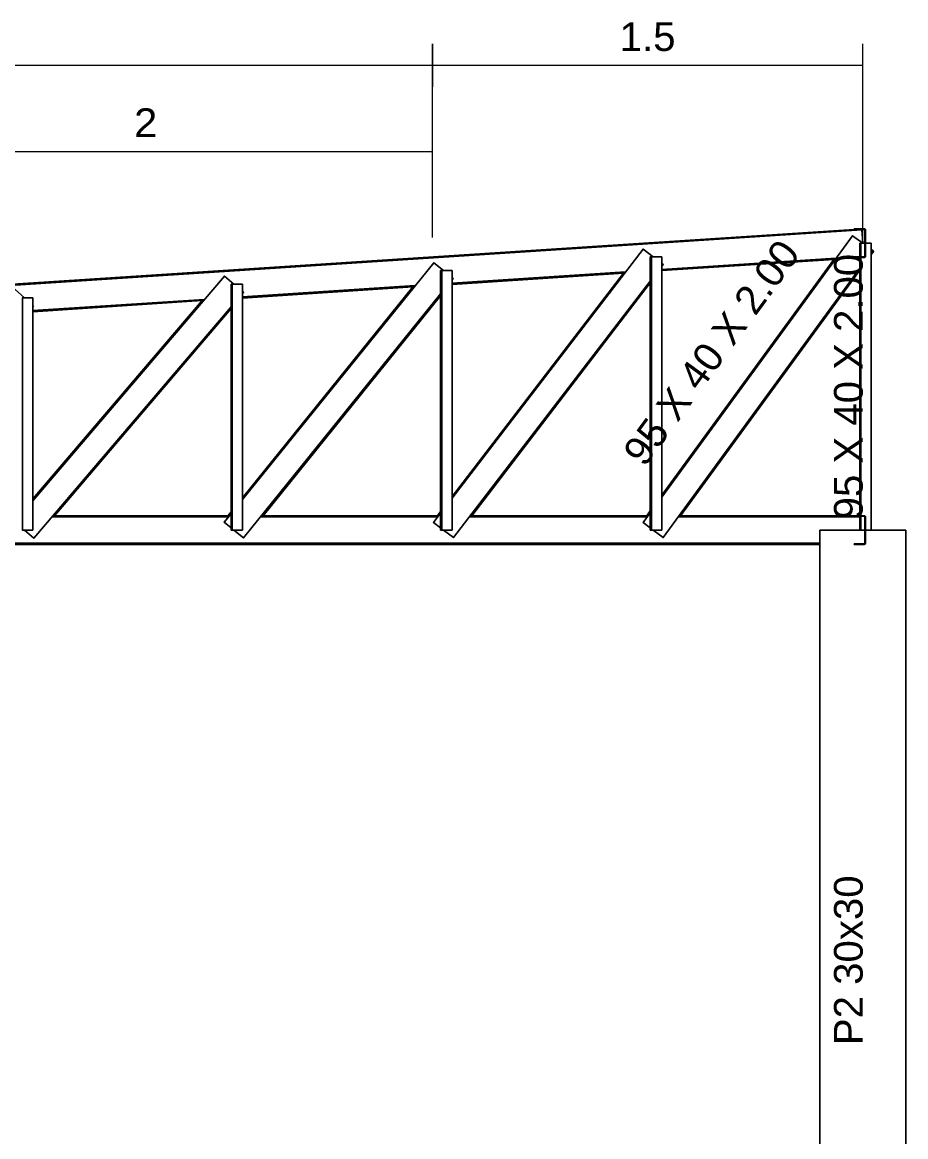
# Model space of a CAD drawing. Header units: millimetres. Extents: x 0 to 123, y 0 to 42.
# Drawn here: x 32.627 to 35.707, y 14.959 to 18.844 of the extents above; entities that cross this region are included whole.
import ezdxf
from ezdxf.enums import TextEntityAlignment as Align

# ---------------------------------------------------------------- set-up
doc = ezdxf.new("R2010")
doc.units = ezdxf.units.MM
for name, color, linetype, lineweight in [('BARRAS_DE_ACO', 7, 'Continuous', 0), ('BARRAS_DE_CONCRETO', 7, 'Continuous', 0), ('COTAS', 13, 'Continuous', 0), ('REFERENCIA_DAS_BARRAS', 2, 'Continuous', 0)]:
    doc.layers.add(name, color=color, linetype=linetype, lineweight=lineweight)
doc.styles.add('CYPETXT', font='arial.ttf', dxfattribs={"height": 0.2})

msp = doc.modelspace()

# ---------------------------------------------------------------- linework, layer by layer
at = {"layer": 'BARRAS_DE_ACO'}
for p, q in [((26.78596, 17.55138), (35.5266, 18.12182)), ((35.5266, 18.12182), (26.78596, 17.55138)), ((26.79064, 17.55138), (35.52922, 18.12169)), ((35.52922, 18.12169), (26.79064, 17.55138)), ((26.80165, 17.55123), (35.54254, 18.12169)), ((35.54254, 18.12169), (26.80165, 17.55123)), ((35.5266, 18.12369), (35.5266, 18.12169)), ((35.5266, 18.12169), (35.5626, 18.12169)), ((35.55373, 18.12112), (35.55383, 18.11959)), ((35.55383, 18.11959), (35.55682, 18.07369)), ((35.5626, 18.12169), (35.56337, 18.12154)), ((35.56337, 18.12154), (35.56402, 18.1211)), ((35.56402, 18.1211), (35.56445, 18.12045)), ((35.56445, 18.12045), (35.5646, 18.11969)), ((35.56445, 18.12045), (35.5646, 18.11969)), ((35.5646, 18.11969), (35.5646, 18.02769)), ((35.5663, 18.12122), (35.56543, 18.12252)), ((35.5666, 18.11969), (35.5663, 18.12122)), ((35.5666, 18.02769), (35.5666, 18.11969)), ((35.52163, 18.09941), (35.5217, 18.09936)), ((35.54678, 18.02569), (35.54678, 18.07369)), ((35.54795, 18.07369), (35.54878, 18.07369)), ((35.54893, 18.07369), (35.54925, 18.07369)), ((35.5646, 18.07369), (35.55682, 18.07369)), ((35.55682, 18.07369), (35.5646, 18.07369)), ((35.5666, 18.07369), (35.58678, 18.07369)), ((35.58678, 18.07369), (35.58678, 17.07369)), ((34.79143, 18.05257), (34.79154, 18.05248)), ((34.79147, 18.05254), (34.79154, 18.05248)), ((35.56445, 18.02692), (35.56402, 18.02628)), ((35.5646, 18.02769), (35.56445, 18.02692)), ((35.56445, 18.02692), (35.56449, 18.02713)), ((35.5663, 18.02616), (35.5666, 18.02769)), ((35.56652, 18.02728), (35.5666, 18.02769)), ((35.59517, 18.04566), (35.58678, 18.03418)), ((35.59194, 18.04802), (35.59318, 18.04712)), ((35.59309, 18.04719), (35.59256, 18.04757)), ((35.59318, 18.04712), (35.59309, 18.04719)), ((35.59309, 18.04719), (35.59318, 18.04712)), ((34.81601, 17.07369), (34.81601, 18.026)), ((34.81816, 18.026), (34.81801, 18.026)), ((34.81801, 18.026), (34.81848, 18.026)), ((34.81848, 18.026), (34.81816, 18.026)), ((34.81816, 18.026), (34.81848, 18.026)), ((34.85601, 18.026), (34.85601, 17.07369)), ((34.85601, 17.98185), (35.46317, 18.02148)), ((35.46317, 18.02148), (34.85601, 17.98185)), ((34.85601, 17.191), (35.46271, 18.02123)), ((35.46271, 18.02123), (34.85601, 17.191)), ((34.85601, 17.98032), (35.4612, 18.01982)), ((35.4612, 18.01982), (34.85601, 17.98032)), ((34.85601, 17.1932), (35.45932, 18.01878)), ((35.45932, 18.01878), (34.85601, 17.1932)), ((34.85601, 17.97902), (35.45879, 18.01836)), ((35.45879, 18.01836), (34.85601, 17.97902)), ((34.85601, 17.19467), (35.45736, 18.01757)), ((35.45736, 18.01757), (34.85601, 17.19467)), ((34.85601, 17.97815), (35.45716, 18.01738)), ((35.45716, 18.01738), (34.85601, 17.97815)), ((34.85601, 17.19519), (35.45663, 18.0171)), ((35.45663, 18.0171), (34.85601, 17.19519)), ((34.85601, 17.97785), (35.4566, 18.01704)), ((34.85601, 17.97785), (35.4566, 18.01704)), ((35.45663, 18.0171), (35.45716, 18.01738)), ((35.45717, 18.01739), (35.45716, 18.01738)), ((35.45717, 18.01739), (35.45726, 18.01748)), ((35.45726, 18.01748), (35.45736, 18.01757)), ((35.45736, 18.01757), (35.45879, 18.01836)), ((35.45881, 18.01837), (35.45879, 18.01836)), ((35.45881, 18.01837), (35.4591, 18.01861)), ((35.4591, 18.01861), (35.45932, 18.01878)), ((35.45932, 18.01878), (35.4612, 18.01982)), ((35.46122, 18.01983), (35.4612, 18.01982)), ((35.46122, 18.01983), (35.46231, 18.02086)), ((35.46231, 18.02086), (35.46271, 18.02123)), ((35.5266, 18.02569), (35.5266, 18.02369)), ((35.5626, 18.02569), (35.5266, 18.02569)), ((35.54678, 17.12369), (35.54678, 18.02369)), ((35.54678, 18.02369), (35.54678, 17.12369)), ((35.54708, 17.12369), (35.54708, 18.02369)), ((35.54708, 18.02369), (35.54708, 17.12369)), ((35.54795, 17.12369), (35.54795, 18.02369)), ((35.54795, 18.02369), (35.54795, 17.12369)), ((35.54925, 17.12369), (35.54925, 18.02369)), ((35.54925, 18.02369), (35.54925, 17.12369)), ((35.55078, 17.12369), (35.55078, 18.02369)), ((35.55078, 18.02369), (35.55078, 17.12369)), ((35.56337, 18.02584), (35.5626, 18.02569)), ((35.56402, 18.02628), (35.56337, 18.02584)), ((35.56337, 18.02584), (35.56355, 18.02596)), ((35.56372, 18.02391), (35.56414, 18.02399)), ((35.56414, 18.02399), (35.56543, 18.02486)), ((35.56508, 18.02463), (35.56543, 18.02486)), ((35.56543, 18.02486), (35.5663, 18.02616)), ((35.56607, 18.02581), (35.5663, 18.02616)), ((33.33131, 17.95893), (33.33142, 17.95884)), ((33.33135, 17.9589), (33.33142, 17.95884)), ((34.08524, 17.07369), (34.08524, 17.9783)), ((34.08607, 17.9783), (34.08641, 17.9783)), ((34.08739, 17.9783), (34.08724, 17.9783)), ((34.08724, 17.9783), (34.08771, 17.9783)), ((34.08771, 17.9783), (34.08783, 17.9783)), ((34.08924, 17.9783), (34.12524, 17.9783)), ((34.12524, 17.9783), (34.12524, 17.07369)), ((34.12524, 17.93416), (34.72935, 17.97359)), ((34.72935, 17.97359), (34.12524, 17.93416)), ((34.12524, 17.1867), (34.72888, 17.97334)), ((34.72888, 17.97334), (34.12524, 17.1867)), ((34.12524, 17.93263), (34.7273, 17.97192)), ((34.7273, 17.97192), (34.12524, 17.93263)), ((34.12524, 17.18883), (34.72537, 17.97088)), ((34.72537, 17.97088), (34.12524, 17.18883)), ((34.12524, 17.93133), (34.72482, 17.97046)), ((34.72482, 17.97046), (34.12524, 17.93133)), ((34.12524, 17.19025), (34.72334, 17.96967)), ((34.72334, 17.96967), (34.12524, 17.19025)), ((34.12524, 17.93046), (34.72313, 17.96948)), ((34.72313, 17.96948), (34.12524, 17.93046)), ((34.12524, 17.19075), (34.72259, 17.96919)), ((34.72259, 17.96919), (34.12524, 17.19075)), ((34.12524, 17.93015), (34.72255, 17.96914)), ((34.12524, 17.93015), (34.72255, 17.96914)), ((34.72255, 17.96914), (34.12524, 17.93015)), ((34.72255, 17.96914), (34.12524, 17.19075)), ((34.12524, 17.93015), (34.72255, 17.96914)), ((34.12524, 17.19075), (34.72255, 17.96914)), ((34.72259, 17.96919), (34.72313, 17.96948)), ((34.72322, 17.96956), (34.72313, 17.96948)), ((34.72322, 17.96956), (34.72323, 17.96957)), ((34.72323, 17.96957), (34.72334, 17.96967)), ((34.72334, 17.96967), (34.72482, 17.97046)), ((34.72498, 17.97058), (34.72482, 17.97046)), ((34.72498, 17.97058), (34.72513, 17.9707)), ((34.72513, 17.9707), (34.72537, 17.97088)), ((34.72537, 17.97088), (34.7273, 17.97192)), ((34.72747, 17.97207), (34.7273, 17.97192)), ((34.72747, 17.97207), (34.72844, 17.97294)), ((34.72844, 17.97294), (34.72888, 17.97334)), ((35.54678, 17.98622), (34.86118, 17.04802)), ((34.9156, 17.11991), (35.54678, 17.98363)), ((35.54678, 17.98363), (34.9156, 17.11991)), ((34.91883, 17.12213), (35.54678, 17.98143)), ((35.54678, 17.98143), (34.91883, 17.12213)), ((34.9207, 17.12321), (35.54678, 17.97996)), ((35.54678, 17.97996), (34.9207, 17.12321)), ((34.92139, 17.12364), (35.54678, 17.97944)), ((35.54678, 17.97944), (34.92139, 17.12364)), ((33.35447, 17.07369), (33.35447, 17.93061)), ((33.35616, 17.93061), (33.35647, 17.93061)), ((33.35706, 17.93061), (33.35847, 17.93061)), ((33.39447, 17.93061), (33.39447, 17.07369)), ((33.39447, 17.88647), (33.99516, 17.92567)), ((33.99516, 17.92567), (33.39447, 17.88647)), ((33.39447, 17.18243), (33.99468, 17.92542)), ((33.99468, 17.92542), (33.39447, 17.18243)), ((33.39447, 17.88494), (33.99303, 17.924)), ((33.99303, 17.924), (33.39447, 17.88494)), ((33.39447, 17.1845), (33.99102, 17.92296)), ((33.99102, 17.92296), (33.39447, 17.1845)), ((33.39447, 17.88364), (33.99045, 17.92253)), ((33.99045, 17.92253), (33.39447, 17.88364)), ((33.39447, 17.18588), (33.98892, 17.92174)), ((33.98892, 17.92174), (33.39447, 17.18588)), ((33.39447, 17.88277), (33.9887, 17.92155)), ((33.9887, 17.92155), (33.39447, 17.88277)), ((33.39447, 17.18636), (33.98814, 17.92126)), ((33.98814, 17.92126), (33.39447, 17.18636)), ((33.39447, 17.88246), (33.98809, 17.9212)), ((33.39447, 17.88246), (33.98809, 17.9212)), ((33.98809, 17.9212), (33.39447, 17.88246)), ((33.98809, 17.9212), (33.39447, 17.18636)), ((33.39447, 17.88246), (33.98809, 17.9212)), ((33.39447, 17.18636), (33.98809, 17.9212)), ((33.98814, 17.92126), (33.9887, 17.92155)), ((33.99334, 17.92427), (33.99303, 17.924)), ((33.99334, 17.92427), (33.99418, 17.92499)), ((33.99418, 17.92499), (33.99468, 17.92542)), ((34.81601, 17.94146), (34.12979, 17.04721)), ((34.18751, 17.11991), (34.81601, 17.93894)), ((34.81601, 17.93894), (34.18751, 17.11991)), ((34.19085, 17.12213), (34.81601, 17.93681)), ((34.81601, 17.93681), (34.19085, 17.12213)), ((34.19278, 17.12321), (34.81601, 17.93539)), ((34.81601, 17.93539), (34.19278, 17.12321)), ((34.19349, 17.12364), (34.81601, 17.93489)), ((34.81601, 17.93489), (34.19349, 17.12364)), ((32.62694, 17.88292), (32.6277, 17.88292)), ((32.6277, 17.88292), (32.6637, 17.88292)), ((32.6637, 17.88292), (32.6637, 17.07369)), ((32.6637, 17.83878), (33.26052, 17.87773)), ((33.26052, 17.87773), (32.6637, 17.83878)), ((32.6637, 17.17822), (33.26002, 17.87747)), ((33.26002, 17.87747), (32.6637, 17.17822)), ((32.6637, 17.83724), (33.25829, 17.87605)), ((33.25829, 17.87605), (32.6637, 17.83724)), ((32.6637, 17.18022), (33.25621, 17.875)), ((33.25621, 17.875), (32.6637, 17.18022)), ((32.6637, 17.83594), (33.25561, 17.87457)), ((33.25561, 17.87457), (32.6637, 17.83594)), ((32.6637, 17.18155), (33.25402, 17.87377)), ((33.25402, 17.87377), (32.6637, 17.18155)), ((32.6637, 17.83507), (33.25379, 17.87358)), ((33.25379, 17.87358), (32.6637, 17.83507)), ((32.6637, 17.18202), (33.25321, 17.87329)), ((33.25321, 17.87329), (32.6637, 17.18202)), ((32.6637, 17.83477), (33.25316, 17.87324)), ((33.25316, 17.87324), (32.6637, 17.83477)), ((33.25316, 17.87324), (32.6637, 17.18202)), ((33.25326, 17.87332), (33.25321, 17.87329)), ((33.25326, 17.87332), (33.25379, 17.87358)), ((33.2541, 17.87382), (33.25402, 17.87377)), ((33.2541, 17.87382), (33.25561, 17.87457)), ((33.25878, 17.87645), (33.25829, 17.87605)), ((33.25878, 17.87645), (33.25946, 17.87702)), ((33.25946, 17.87702), (33.26002, 17.87747)), ((34.08524, 17.89665), (33.39835, 17.04635)), ((33.45974, 17.11991), (34.08524, 17.89421)), ((34.08524, 17.89421), (33.45974, 17.11991)), ((33.4632, 17.12213), (34.08524, 17.89215)), ((34.08524, 17.89215), (33.4632, 17.12213)), ((33.46519, 17.12321), (34.08524, 17.89077)), ((34.08524, 17.89077), (33.46519, 17.12321)), ((33.46593, 17.12364), (34.08524, 17.89028)), ((34.08524, 17.89028), (33.46593, 17.12364)), ((33.35447, 17.8518), (32.66684, 17.04546)), ((32.73234, 17.11991), (33.35447, 17.84944)), ((33.35447, 17.84944), (32.73234, 17.11991)), ((32.73594, 17.12213), (33.35447, 17.84744)), ((33.35447, 17.84744), (32.73594, 17.12213)), ((32.738, 17.12321), (33.35447, 17.8461)), ((33.35447, 17.8461), (32.738, 17.12321)), ((32.73877, 17.12364), (33.35447, 17.84563)), ((33.35447, 17.84563), (32.73877, 17.12364)), ((33.3438, 17.12364), (33.35447, 17.13685)), ((33.35447, 17.13685), (33.3438, 17.12364)), ((33.34385, 17.12321), (33.35447, 17.13636)), ((33.35447, 17.13636), (33.34385, 17.12321)), ((33.34396, 17.11991), (33.35447, 17.13292)), ((33.35447, 17.13292), (33.34396, 17.11991)), ((33.34409, 17.12213), (33.35447, 17.13498)), ((33.35447, 17.13498), (33.34409, 17.12213)), ((34.07374, 17.12364), (34.08524, 17.13863)), ((34.08524, 17.13863), (34.07374, 17.12364)), ((34.08524, 17.13863), (34.07378, 17.12369)), ((34.07378, 17.12369), (34.08524, 17.13863)), ((34.0738, 17.12321), (34.08524, 17.13813)), ((34.08524, 17.13813), (34.0738, 17.12321)), ((34.07399, 17.11991), (34.08524, 17.13457)), ((34.08524, 17.13457), (34.07399, 17.11991)), ((34.07406, 17.12213), (34.08524, 17.1367)), ((34.08524, 17.1367), (34.07406, 17.12213)), ((34.81601, 17.13367), (34.79093, 17.09936)), ((34.80372, 17.12364), (34.81601, 17.14045)), ((34.81601, 17.14045), (34.80372, 17.12364)), ((34.80379, 17.12321), (34.81601, 17.13994)), ((34.81601, 17.13994), (34.80379, 17.12321)), ((34.80406, 17.11991), (34.81601, 17.13627)), ((34.81601, 17.13627), (34.80406, 17.11991)), ((34.80407, 17.12213), (34.81601, 17.13847)), ((34.81601, 17.13847), (34.80407, 17.12213)), ((32.73187, 17.11969), (33.34407, 17.11969)), ((33.34407, 17.11969), (32.73187, 17.11969)), ((32.73264, 17.12014), (32.73234, 17.11991)), ((32.73264, 17.12014), (32.73282, 17.1203)), ((32.73282, 17.1203), (32.73397, 17.12122)), ((32.73481, 17.12161), (32.73397, 17.12122)), ((32.73397, 17.12122), (33.34452, 17.12122)), ((33.34452, 17.12122), (32.73397, 17.12122)), ((32.73481, 17.12161), (32.73594, 17.12213)), ((32.73594, 17.12213), (32.7362, 17.12231)), ((32.7362, 17.12231), (32.7365, 17.12252)), ((32.73706, 17.12278), (32.7365, 17.12252)), ((32.7365, 17.12252), (33.34418, 17.12252)), ((33.34418, 17.12252), (32.7365, 17.12252)), ((32.73706, 17.12278), (32.738, 17.12321)), ((32.738, 17.12321), (32.73812, 17.12331)), ((32.73812, 17.12331), (32.73822, 17.12338)), ((32.73842, 17.12348), (32.73822, 17.12338)), ((32.73822, 17.12338), (33.34392, 17.12338)), ((33.34392, 17.12338), (32.73822, 17.12338)), ((32.73842, 17.12348), (32.73877, 17.12364)), ((32.73881, 17.12369), (33.34384, 17.12369)), ((33.34384, 17.12369), (32.73881, 17.12369)), ((33.33068, 17.10102), (33.32966, 17.10185)), ((33.35447, 17.13048), (33.33068, 17.10102)), ((33.33068, 17.10102), (33.35447, 17.0818)), ((33.35447, 17.0818), (33.33068, 17.10102)), ((33.34385, 17.12321), (33.34392, 17.12338)), ((33.34389, 17.12346), (33.34392, 17.12338)), ((33.34408, 17.12272), (33.34418, 17.12252)), ((33.34409, 17.12213), (33.34418, 17.12252)), ((33.45928, 17.11969), (34.0741, 17.11969)), ((34.0741, 17.11969), (33.45928, 17.11969)), ((33.45988, 17.12003), (33.45974, 17.11991)), ((33.45988, 17.12003), (33.46017, 17.12027)), ((33.46017, 17.12027), (33.4613, 17.12122)), ((33.4619, 17.12151), (33.4613, 17.12122)), ((33.4613, 17.12122), (34.0745, 17.12122)), ((34.0745, 17.12122), (33.4613, 17.12122)), ((33.4619, 17.12151), (33.4632, 17.12213)), ((33.4632, 17.12213), (33.46343, 17.12229)), ((33.46343, 17.12229), (33.46374, 17.12252)), ((33.46414, 17.12271), (33.46374, 17.12252)), ((33.46374, 17.12252), (34.07414, 17.12252)), ((34.07414, 17.12252), (33.46374, 17.12252)), ((33.46414, 17.12271), (33.46519, 17.12321)), ((33.46519, 17.12321), (33.4653, 17.1233)), ((33.4653, 17.1233), (33.4654, 17.12338)), ((33.46554, 17.12345), (33.4654, 17.12338)), ((33.4654, 17.12338), (34.07386, 17.12338)), ((34.07386, 17.12338), (33.4654, 17.12338)), ((33.46554, 17.12345), (33.46593, 17.12364)), ((33.46597, 17.12369), (34.07378, 17.12369)), ((34.07378, 17.12369), (33.46597, 17.12369)), ((34.06077, 17.10017), (34.05973, 17.10097)), ((34.06066, 17.10026), (34.06077, 17.10017)), ((34.08524, 17.13206), (34.06077, 17.10017)), ((34.06077, 17.10017), (34.08524, 17.0814)), ((34.08524, 17.0814), (34.06077, 17.10017)), ((34.0738, 17.12321), (34.07386, 17.12338)), ((34.07384, 17.12343), (34.07386, 17.12338)), ((34.07406, 17.12213), (34.07414, 17.12252)), ((34.07407, 17.12265), (34.07414, 17.12252)), ((34.18707, 17.11969), (34.80417, 17.11969)), ((34.80417, 17.11969), (34.18707, 17.11969)), ((34.18751, 17.11991), (34.1879, 17.12025)), ((34.1879, 17.12025), (34.18901, 17.12122)), ((34.18939, 17.12141), (34.18901, 17.12122)), ((34.18901, 17.12122), (34.80453, 17.12122)), ((34.80453, 17.12122), (34.18901, 17.12122)), ((34.18939, 17.12141), (34.19085, 17.12213)), ((34.19085, 17.12213), (34.19106, 17.12228)), ((34.19106, 17.12228), (34.19137, 17.12252)), ((34.19162, 17.12264), (34.19137, 17.12252)), ((34.19137, 17.12252), (34.80414, 17.12252)), ((34.80414, 17.12252), (34.19137, 17.12252)), ((34.19162, 17.12264), (34.19278, 17.12321)), ((34.19278, 17.12321), (34.19287, 17.12329)), ((34.19287, 17.12329), (34.19297, 17.12338)), ((34.19306, 17.12343), (34.19297, 17.12338)), ((34.19297, 17.12338), (34.80385, 17.12338)), ((34.80385, 17.12338), (34.19297, 17.12338)), ((34.19306, 17.12343), (34.19349, 17.12364)), ((34.19353, 17.12369), (34.80376, 17.12369)), ((34.80376, 17.12369), (34.19353, 17.12369)), ((34.79093, 17.09936), (34.78987, 17.10013)), ((34.79086, 17.09941), (34.79093, 17.09936)), ((34.79093, 17.09936), (34.81601, 17.08103)), ((34.81601, 17.08103), (34.79093, 17.09936)), ((34.80379, 17.12321), (34.80385, 17.12338)), ((34.80384, 17.12341), (34.80385, 17.12338)), ((34.80407, 17.12213), (34.80414, 17.12252)), ((34.8041, 17.12259), (34.80414, 17.12252)), ((34.91517, 17.11969), (35.54678, 17.11969)), ((35.54678, 17.11969), (34.91517, 17.11969)), ((34.9156, 17.11991), (34.91595, 17.12023)), ((34.91595, 17.12023), (34.91704, 17.12122)), ((34.91722, 17.12131), (34.91704, 17.12122)), ((34.91704, 17.12122), (35.54678, 17.12122)), ((35.54678, 17.12122), (34.91704, 17.12122)), ((34.91722, 17.12131), (34.91883, 17.12213)), ((34.91883, 17.12213), (34.91902, 17.12227)), ((34.91902, 17.12227), (34.91933, 17.12252)), ((34.91945, 17.12258), (34.91933, 17.12252)), ((34.91933, 17.12252), (35.5266, 17.12252)), ((35.5266, 17.12252), (34.91933, 17.12252)), ((34.91945, 17.12258), (34.9207, 17.12321)), ((34.9207, 17.12321), (34.92078, 17.12329)), ((34.92078, 17.12329), (34.92089, 17.12338)), ((34.92093, 17.12341), (34.92089, 17.12338)), ((34.92089, 17.12338), (35.5266, 17.12338)), ((35.5266, 17.12338), (34.92089, 17.12338)), ((34.92093, 17.12341), (34.92139, 17.12364)), ((34.92142, 17.12369), (35.5266, 17.12369)), ((35.5266, 17.12369), (34.92142, 17.12369)), ((35.5266, 17.12369), (35.5266, 17.12169)), ((35.5266, 17.12169), (35.5626, 17.12169)), ((35.54678, 17.07369), (35.54678, 17.12169)), ((35.54678, 17.12169), (35.54678, 17.07369)), ((35.54708, 17.07369), (35.54708, 17.12169)), ((35.54708, 17.12169), (35.54708, 17.07369)), ((35.54795, 17.07369), (35.54795, 17.12169)), ((35.54795, 17.12169), (35.54795, 17.07369)), ((35.54925, 17.07369), (35.54925, 17.12169)), ((35.54925, 17.12169), (35.54925, 17.07369)), ((35.55078, 17.07369), (35.55078, 17.12169)), ((35.55078, 17.12169), (35.55078, 17.07369)), ((35.5626, 17.12369), (35.56384, 17.12344)), ((35.5626, 17.12169), (35.56337, 17.12154)), ((35.56275, 17.12166), (35.56337, 17.12154)), ((35.56337, 17.12154), (35.56402, 17.1211)), ((35.56402, 17.1211), (35.56445, 17.12045)), ((35.56414, 17.12338), (35.56519, 17.12268)), ((35.56445, 17.12045), (35.5646, 17.11969)), ((35.5646, 17.11969), (35.5646, 17.02769)), ((35.5663, 17.12122), (35.56543, 17.12252)), ((35.56543, 17.12252), (35.56614, 17.12147)), ((35.5666, 17.11969), (35.5663, 17.12122)), ((35.5663, 17.12122), (35.56655, 17.11998)), ((35.5666, 17.02769), (35.5666, 17.11969)), ((32.6277, 17.07369), (32.62617, 17.07369)), ((32.6277, 17.07369), (32.6637, 17.07369)), ((32.66684, 17.04546), (32.63375, 17.07369)), ((33.35478, 17.07369), (33.35447, 17.07369)), ((33.35564, 17.07369), (33.35478, 17.07369)), ((33.35478, 17.07369), (33.35511, 17.07369)), ((33.35694, 17.07369), (33.35564, 17.07369)), ((33.35694, 17.07369), (33.35706, 17.07369)), ((33.35847, 17.07369), (33.35694, 17.07369)), ((33.35694, 17.07369), (33.35706, 17.07369)), ((33.39447, 17.07369), (33.35847, 17.07369)), ((33.39835, 17.04635), (33.36452, 17.07369)), ((34.08555, 17.07369), (34.08524, 17.07369)), ((34.08524, 17.07369), (34.08536, 17.07369)), ((34.08641, 17.07369), (34.08555, 17.07369)), ((34.08771, 17.07369), (34.08641, 17.07369)), ((34.08771, 17.07369), (34.08783, 17.07369)), ((34.08924, 17.07369), (34.08771, 17.07369)), ((34.08771, 17.07369), (34.08783, 17.07369)), ((34.08783, 17.07369), (34.08848, 17.07369)), ((34.08924, 17.07369), (34.12524, 17.07369)), ((34.12979, 17.04721), (34.09528, 17.07369)), ((34.81632, 17.07369), (34.81601, 17.07369)), ((34.81601, 17.07369), (34.81613, 17.07369)), ((34.81718, 17.07369), (34.81632, 17.07369)), ((34.81632, 17.07369), (34.81665, 17.07369)), ((34.81848, 17.07369), (34.81718, 17.07369)), ((34.82001, 17.07369), (34.81848, 17.07369)), ((34.85601, 17.07369), (34.82001, 17.07369)), ((34.86118, 17.04802), (34.82605, 17.07369)), ((35.54795, 17.07369), (35.54878, 17.07369)), ((35.55078, 17.07369), (35.5646, 17.07369)), ((35.5646, 17.07369), (35.55078, 17.07369)), ((35.55682, 17.07369), (35.5646, 17.07369)), ((35.55682, 17.07369), (35.5646, 17.07369)), ((26.20682, 17.02769), (35.40682, 17.02769)), ((35.40682, 17.02769), (26.20682, 17.02769)), ((26.20682, 17.02616), (35.40682, 17.02616)), ((35.40682, 17.02616), (26.20682, 17.02616)), ((26.20682, 17.02486), (35.40682, 17.02486)), ((35.40682, 17.02486), (26.20682, 17.02486)), ((26.20682, 17.02399), (35.40682, 17.02399)), ((35.40682, 17.02399), (26.20682, 17.02399)), ((26.20682, 17.02369), (35.40682, 17.02369)), ((35.40682, 17.02369), (26.20682, 17.02369)), ((32.66684, 17.04546), (32.66784, 17.04461)), ((32.66784, 17.04461), (32.66684, 17.04546)), ((33.39835, 17.04635), (33.39937, 17.04553)), ((33.39937, 17.04553), (33.39835, 17.04635)), ((33.39835, 17.04635), (33.39843, 17.0463)), ((34.12979, 17.04721), (34.13083, 17.04641)), ((34.13083, 17.04641), (34.12979, 17.04721)), ((34.12979, 17.04721), (34.12987, 17.04715)), ((34.86118, 17.04802), (34.86223, 17.04725)), ((34.86223, 17.04725), (34.86118, 17.04802)), ((34.86118, 17.04802), (34.86125, 17.04797)), ((35.5266, 17.02569), (35.5266, 17.02369)), ((35.5626, 17.02569), (35.5266, 17.02569)), ((35.56337, 17.02584), (35.5626, 17.02569)), ((35.5626, 17.02569), (35.56291, 17.02575)), ((35.56402, 17.02628), (35.56337, 17.02584)), ((35.56337, 17.02584), (35.56363, 17.02601)), ((35.56352, 17.02387), (35.56414, 17.02399)), ((35.56445, 17.02692), (35.56402, 17.02628)), ((35.56414, 17.02399), (35.56543, 17.02486)), ((35.5646, 17.02769), (35.56445, 17.02692)), ((35.56491, 17.02451), (35.56543, 17.02486)), ((35.56543, 17.02486), (35.5663, 17.02616)), ((35.56595, 17.02564), (35.5663, 17.02616)), ((35.5663, 17.02616), (35.5666, 17.02769))]:
    msp.add_line(p, q, dxfattribs=at)
for points in [[(26.80405, 17.55009), (35.55373, 18.12112), (35.55369, 18.12169)], [(26.80505, 17.54862), (35.55383, 18.11959), (35.55373, 18.12112), (26.80405, 17.55009)], [(35.55682, 18.07369), (35.55383, 18.11959), (26.80505, 17.54862)], [(35.56337, 18.12154), (35.5626, 18.12169), (35.5266, 18.12169), (35.5266, 18.12369), (35.5626, 18.12369), (35.56414, 18.12338), (35.56543, 18.12252), (35.5663, 18.12122), (35.5666, 18.11969), (35.5666, 18.02769), (35.5663, 18.02616), (35.56543, 18.02486), (35.56414, 18.02399), (35.5626, 18.02369), (35.5266, 18.02369), (35.5266, 18.02569), (35.5626, 18.02569)], [(35.56543, 18.12252), (35.56414, 18.12338), (35.5626, 18.12369), (35.5266, 18.12369)], [(35.55369, 18.12169), (35.55373, 18.12112), (35.55371, 18.12144), (35.5537, 18.12159)], [(35.5626, 18.02569), (35.56337, 18.02584), (35.56402, 18.02628), (35.56445, 18.02692), (35.5646, 18.02769), (35.5646, 18.11969), (35.56445, 18.12045), (35.5646, 18.11969)], [(35.56337, 18.12154), (35.56402, 18.1211), (35.56445, 18.12045)], [(34.85601, 17.18841), (35.5217, 18.09936), (35.52064, 18.10013)], [(35.55682, 18.07369), (35.5217, 18.09936), (34.85601, 17.18841)], [(35.52064, 18.10013), (35.5217, 18.09936), (35.55682, 18.07369)], [(35.54708, 18.02569), (35.54708, 18.07369), (35.54678, 18.07369), (35.54678, 18.02569)], [(35.54678, 18.07369), (35.54708, 18.07369), (35.54795, 18.07369), (35.54925, 18.07369), (35.54893, 18.07369)], [(35.54795, 18.02569), (35.54795, 18.07369), (35.54708, 18.07369), (35.54708, 18.02569)], [(35.54925, 18.02569), (35.54925, 18.07369), (35.54795, 18.07369), (35.54795, 18.02569)], [(35.55078, 18.02569), (35.55078, 18.07369), (35.54925, 18.07369), (35.54925, 18.02569)], [(35.54925, 18.07369), (35.55078, 18.07369), (35.5646, 18.07369)], [(35.5646, 18.07369), (35.55078, 18.07369), (35.55078, 18.02569)], [(35.58678, 17.07369), (35.58678, 18.07369), (35.5666, 18.07369)], [(34.12524, 17.18418), (34.79154, 18.05248), (34.7905, 18.05328)], [(34.82605, 18.026), (34.79154, 18.05248), (34.12524, 17.18418)], [(34.7905, 18.05328), (34.79154, 18.05248), (34.82605, 18.026)], [(35.58678, 18.04096), (35.59194, 18.04802), (35.58678, 18.0518)], [(35.58678, 18.0518), (35.59194, 18.04802), (35.59318, 18.04712)], [(35.58678, 18.03836), (35.59318, 18.04712), (35.59194, 18.04802), (35.58678, 18.04096)], [(35.58678, 18.03616), (35.59423, 18.04635), (35.59318, 18.04712), (35.58678, 18.03836)], [(35.58678, 18.03469), (35.59493, 18.04584), (35.59423, 18.04635), (35.58678, 18.03616)], [(35.58678, 18.03418), (35.59517, 18.04566), (35.59493, 18.04584), (35.58678, 18.03469)], [(35.59318, 18.04712), (35.59423, 18.04635), (35.59493, 18.04584), (35.59517, 18.04566)], [(33.39447, 17.18), (34.06145, 18.00564), (34.06043, 18.00646)], [(34.09528, 17.9783), (34.06145, 18.00564), (33.39447, 17.18)], [(34.06043, 18.00646), (34.06145, 18.00564), (34.09528, 17.9783)], [(34.81601, 18.026), (34.81632, 18.026), (34.81718, 18.026), (34.81848, 18.026)], [(34.81848, 18.026), (34.82001, 18.026), (34.85601, 18.026)], [(34.85601, 17.99358), (34.86056, 17.99952), (34.85601, 18.00301)], [(34.85601, 18.00301), (34.86056, 17.99952), (34.8616, 17.99872)], [(34.8616, 17.99872), (34.86056, 17.99952), (34.85601, 17.99358)], [(35.5266, 18.02369), (35.5626, 18.02369), (35.56414, 18.02399)], [(32.6637, 17.17586), (33.33142, 17.95884), (33.33042, 17.95969)], [(33.36452, 17.93061), (33.33142, 17.95884), (32.6637, 17.17586)], [(33.33042, 17.95969), (33.33142, 17.95884), (33.36452, 17.93061)], [(34.08524, 17.9783), (34.08555, 17.9783), (34.08641, 17.9783), (34.08771, 17.9783)], [(34.08783, 17.9783), (34.08771, 17.9783), (34.08924, 17.9783), (34.12524, 17.9783), (34.08924, 17.9783)], [(34.12524, 17.94617), (34.12912, 17.95097), (34.12524, 17.9541)], [(34.12524, 17.9541), (34.12912, 17.95097), (34.13014, 17.95015)], [(34.13014, 17.95015), (34.12912, 17.95097), (34.12524, 17.94617)], [(34.82605, 17.07369), (34.86118, 17.04802), (35.54678, 17.98622)], [(32.63375, 17.88292), (32.60146, 17.91207), (31.93293, 17.17177)], [(32.60049, 17.91295), (32.60146, 17.91207), (32.63375, 17.88292)], [(33.35447, 17.93061), (33.35478, 17.93061), (33.35564, 17.93061), (33.35694, 17.93061), (33.35847, 17.93061), (33.39447, 17.93061)], [(33.98888, 17.9217), (33.98879, 17.92163), (33.9887, 17.92155)], [(33.98888, 17.9217), (33.98892, 17.92174), (33.99045, 17.92253)], [(33.99076, 17.92277), (33.99075, 17.92276), (33.99045, 17.92253)], [(33.99076, 17.92277), (33.99102, 17.92296), (33.99303, 17.924)], [(34.09528, 17.07369), (34.12979, 17.04721), (34.81601, 17.94146)], [(32.62617, 17.88292), (32.6277, 17.88292), (32.62694, 17.88292)], [(33.25402, 17.87377), (33.25388, 17.87366), (33.25379, 17.87358)], [(33.25609, 17.87492), (33.25591, 17.87479), (33.25561, 17.87457)], [(33.25609, 17.87492), (33.25621, 17.875), (33.25829, 17.87605)], [(33.36452, 17.07369), (33.39835, 17.04635), (34.08524, 17.89665)], [(33.39447, 17.8987), (33.39761, 17.90239), (33.39447, 17.90507)], [(33.39447, 17.90507), (33.39761, 17.90239), (33.39861, 17.90154)], [(33.39861, 17.90154), (33.39761, 17.90239), (33.39447, 17.8987)], [(32.63375, 17.07369), (32.66684, 17.04546), (33.35447, 17.8518)], [(32.6637, 17.85119), (32.66603, 17.85377), (32.6637, 17.85587)], [(32.6637, 17.85587), (32.66603, 17.85377), (32.667, 17.85289)], [(32.667, 17.85289), (32.66603, 17.85377), (32.6637, 17.85119)], [(34.78987, 17.10013), (34.79093, 17.09936), (34.81601, 17.13367)], [(33.32966, 17.10185), (33.33068, 17.10102), (33.35447, 17.13048)], [(33.34389, 17.12346), (33.34381, 17.12363), (33.3438, 17.12364)], [(33.34408, 17.12272), (33.34386, 17.12319), (33.34385, 17.12321)], [(34.05973, 17.10097), (34.06077, 17.10017), (34.08524, 17.13206)], [(34.0607, 17.10023), (34.06077, 17.10017), (34.06977, 17.09326)], [(34.07384, 17.12343), (34.07374, 17.12363), (34.07374, 17.12364)], [(34.07407, 17.12265), (34.0738, 17.12319), (34.0738, 17.12321)], [(34.80384, 17.12341), (34.80373, 17.12363), (34.80372, 17.12364)], [(34.8041, 17.12259), (34.8038, 17.12319), (34.80379, 17.12321)], [(35.56543, 17.12252), (35.56414, 17.12338), (35.5626, 17.12369), (35.5266, 17.12369)], [(34.81718, 17.07369), (34.81801, 17.07369), (34.81848, 17.07369)], [(35.5266, 17.02369), (35.5626, 17.02369), (35.56414, 17.02399)]]:
    msp.add_lwpolyline(points, dxfattribs=at)
for points in [[(35.56402, 18.1211), (35.56337, 18.12154), (35.56402, 18.1211)], [(35.56445, 18.12045), (35.56402, 18.1211), (35.56445, 18.12045)], [(35.55682, 18.07369), (35.5646, 18.07369), (35.55682, 18.07369)], [(34.81601, 17.07369), (34.81632, 17.07369), (34.81632, 18.026), (34.81601, 18.026), (34.81601, 17.07369)], [(34.81632, 17.07369), (34.81718, 17.07369), (34.81718, 18.026), (34.81632, 18.026), (34.81632, 17.07369)], [(34.81718, 17.07369), (34.81848, 17.07369), (34.81848, 18.026), (34.81718, 18.026), (34.81718, 17.07369)], [(34.81848, 17.07369), (34.82001, 17.07369), (34.82001, 18.026), (34.81848, 18.026), (34.81848, 17.07369)], [(34.82001, 17.07369), (34.85601, 17.07369), (34.85601, 18.026), (34.82001, 18.026), (34.82001, 17.07369)], [(34.85601, 17.97785), (35.4566, 18.01704), (34.85601, 17.97785)], [(34.08524, 17.07369), (34.08555, 17.07369), (34.08555, 17.9783), (34.08524, 17.9783), (34.08524, 17.07369)], [(34.08555, 17.07369), (34.08641, 17.07369), (34.08641, 17.9783), (34.08555, 17.9783), (34.08555, 17.07369)], [(34.08641, 17.07369), (34.08771, 17.07369), (34.08771, 17.9783), (34.08641, 17.9783), (34.08641, 17.07369)], [(34.08771, 17.07369), (34.08924, 17.07369), (34.08924, 17.9783), (34.08771, 17.9783), (34.08771, 17.07369)], [(34.08924, 17.07369), (34.12524, 17.07369), (34.12524, 17.9783), (34.08924, 17.9783), (34.08924, 17.07369)], [(33.35447, 17.07369), (33.35478, 17.07369), (33.35478, 17.93061), (33.35447, 17.93061), (33.35447, 17.07369)], [(33.35478, 17.07369), (33.35564, 17.07369), (33.35564, 17.93061), (33.35478, 17.93061), (33.35478, 17.07369)], [(33.35564, 17.07369), (33.35694, 17.07369), (33.35694, 17.93061), (33.35564, 17.93061), (33.35564, 17.07369)], [(33.35694, 17.07369), (33.35847, 17.07369), (33.35847, 17.93061), (33.35694, 17.93061), (33.35694, 17.07369)], [(33.35847, 17.07369), (33.39447, 17.07369), (33.39447, 17.93061), (33.35847, 17.93061), (33.35847, 17.07369)], [(32.62617, 17.07369), (32.6277, 17.07369), (32.6277, 17.88292), (32.62617, 17.88292), (32.62617, 17.07369)], [(32.6277, 17.07369), (32.6637, 17.07369), (32.6637, 17.88292), (32.6277, 17.88292), (32.6277, 17.07369)], [(35.5626, 17.02569), (35.56337, 17.02584), (35.56402, 17.02628), (35.56445, 17.02692), (35.5646, 17.02769), (35.5646, 17.11969), (35.56445, 17.12045), (35.56402, 17.1211), (35.56337, 17.12154), (35.5626, 17.12169), (35.5266, 17.12169), (35.5266, 17.12369), (35.5626, 17.12369), (35.56414, 17.12338), (35.56543, 17.12252), (35.5663, 17.12122), (35.5666, 17.11969), (35.5666, 17.02769), (35.5663, 17.02616), (35.56543, 17.02486), (35.56414, 17.02399), (35.5626, 17.02369), (35.5266, 17.02369), (35.5266, 17.02569), (35.5626, 17.02569)], [(32.6277, 17.07369), (32.6637, 17.07369), (32.6277, 17.07369)], [(34.08924, 17.07369), (34.12524, 17.07369), (34.08924, 17.07369)], [(35.55682, 17.07369), (35.5646, 17.07369), (35.55682, 17.07369)]]:
    msp.add_lwpolyline(points, close=True, dxfattribs=at)
at = {"layer": 'BARRAS_DE_CONCRETO'}
for p, q in [((35.40682, 11.07369), (35.40682, 17.07369)), ((35.40682, 17.07369), (35.5646, 17.07369)), ((35.5646, 17.07369), (35.55682, 17.07369)), ((35.55682, 17.07369), (35.5646, 17.07369)), ((35.5666, 17.07369), (35.70682, 17.07369)), ((35.70682, 17.07369), (35.70682, 11.07369))]:
    msp.add_line(p, q, dxfattribs=at)
for points in [[(35.40682, 11.07369), (35.70682, 11.07369), (35.70682, 17.07369), (35.5666, 17.07369)], [(35.5646, 17.07369), (35.40682, 17.07369), (35.40682, 11.07369)]]:
    msp.add_lwpolyline(points, dxfattribs=at)
at = {"layer": 'COTAS'}
for p, q in [((34.05682, 18.61869), (34.05682, 18.76869)), ((34.05682, 18.76869), (34.05682, 18.61869)), ((35.55682, 18.61869), (35.55682, 18.76869)), ((30.05682, 18.69369), (34.05682, 18.69369)), ((34.05682, 18.69369), (35.55682, 18.69369)), ((34.05682, 18.09369), (34.05682, 18.69369)), ((35.55682, 18.09369), (35.55682, 18.69369)), ((34.05682, 18.31869), (34.05682, 18.46869)), ((32.05682, 18.39369), (34.05682, 18.39369))]:
    msp.add_line(p, q, dxfattribs=at)

# ---------------------------------------------------------------- texts
at = {"layer": 'COTAS', "style": 'CYPETXT'}
for s, width, p, p2 in [('1.5', 1.00411, (34.70932, 18.74369), (34.90432, 18.74369)), ('2', 1.042546, (33.01632, 18.44369), (33.09732, 18.44369))]:
    msp.add_text(s, height=0.1, dxfattribs=dict(at, width=width)).set_placement(p, p2, align=Align.FIT)
at = {"layer": 'REFERENCIA_DAS_BARRAS', "color": 1, "style": 'CYPETXT'}
for s, rotation, width, p, p2 in [('95 X 40 X 2.00', 53.80087, 1.00128, (34.79606, 17.28947), (35.34263, 18.03629)), ('95 X 40 X 2.00', 90, 1.00128, (35.55682, 17.11095), (35.55682, 18.03642)), ('P2 30x30', 90, 1.002386, (35.55682, 15.27785), (35.55682, 15.86957))]:
    msp.add_text(s, height=0.1, rotation=rotation, dxfattribs=dict(at, width=width)).set_placement(p, p2, align=Align.FIT)

doc.saveas('drawing.dxf')
